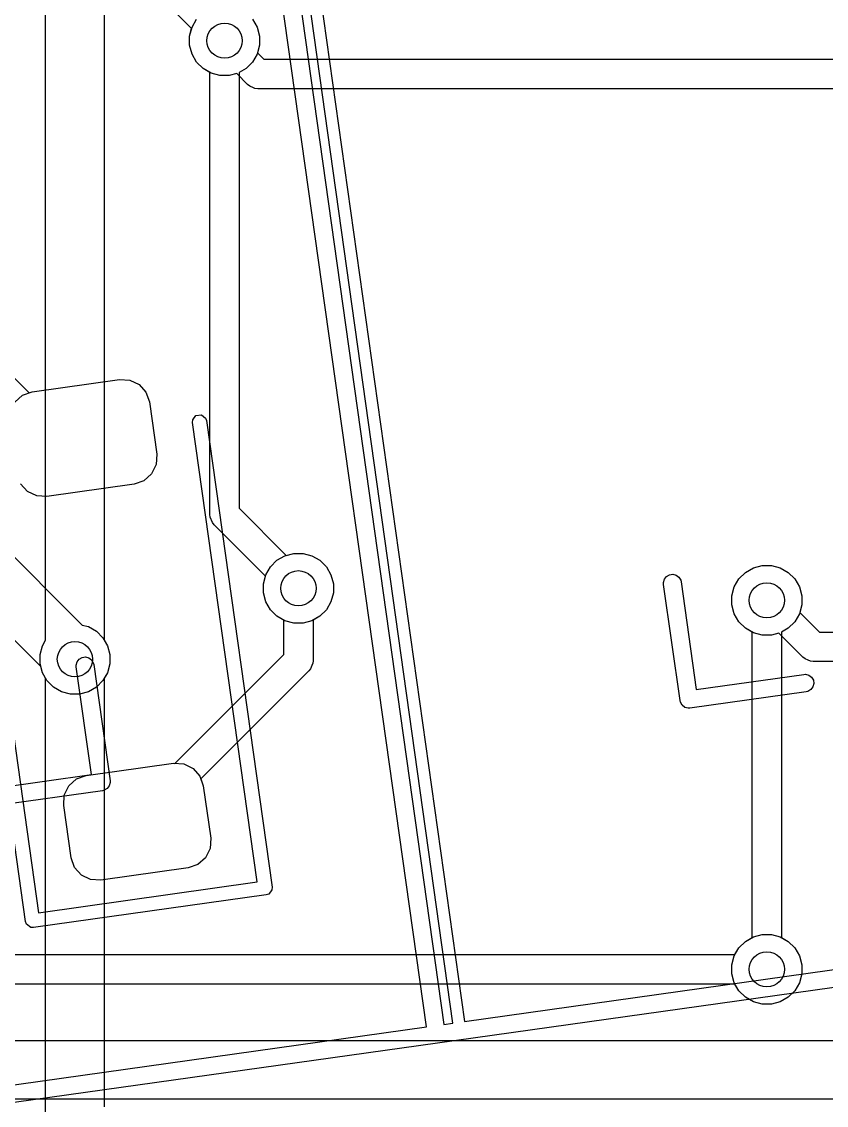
# Model space of a CAD drawing. Header units: millimetres. Extents: x 14 to 286, y -133 to -45.
# Drawn here: x 175.84 to 182.69, y -111.39 to -102.16 of the extents above; entities that cross this region are included whole.
import ezdxf

# ---------------------------------------------------------------- set-up
doc = ezdxf.new("R2010")
doc.units = ezdxf.units.MM
for name, color, linetype, true_color in [('B.Cu', 153, 'CONTINUOUS', 0x4d7fc4), ('F.Cu', 13, 'CONTINUOUS', 0xc83434), ('F.Mask', 201, 'CONTINUOUS', 0xd864ff), ('F.Paste', 253, 'CONTINUOUS', 0xb4a09a), ('F.Silkscreen', 41, 'CONTINUOUS', 0xf2eda1), ('User.Drawings', 9, 'CONTINUOUS', 0xc2c2c2)]:
    doc.layers.add(name, color=color, linetype=linetype, true_color=true_color)

msp = doc.modelspace()

# ---------------------------------------------------------------- linework, layer by layer
at = {"layer": 'B.Cu', "linetype": 'CONTINUOUS'}
for p, q in [((176.5396, -90.9288), (176.5396, -107.428046)), ((176.0396, -107.428046), (176.0396, -91.032354)), ((177.283189, -102.220265), (177.128212, -102.065288)), ((177.265967, -102.284542), (177.283189, -102.220265)), ((177.801406, -102.141072), (177.840564, -102.208895)), ((177.840564, -102.208895), (177.860833, -102.284542)), ((177.265967, -102.362858), (177.265967, -102.284542)), ((177.860833, -102.284542), (177.860833, -102.362858)), ((177.286236, -102.438505), (177.265967, -102.362858)), ((177.860833, -102.362858), (177.840564, -102.438505)), ((177.325394, -102.506328), (177.286236, -102.438505)), ((177.380772, -102.561706), (177.325394, -102.506328)), ((177.801406, -102.506328), (177.746028, -102.561706)), ((177.840564, -102.438505), (177.801406, -102.506328)), ((177.4384, -102.594977), (177.380772, -102.561706)), ((177.4384, -106.3569), (177.4384, -102.594977)), ((177.746028, -102.561706), (177.6884, -102.594977)), ((177.6884, -102.594977), (177.6884, -106.305123)), ((177.440802, -106.381286), (177.4384, -106.3569)), ((177.459466, -106.426346), (177.440802, -106.381286)), ((177.6884, -106.305123), (178.088965, -106.705689)), ((177.459471, -106.426351), (177.459466, -106.426346)), ((177.475012, -106.445288), (177.459471, -106.426351)), ((177.912189, -106.882465), (177.475012, -106.445288)), ((178.088965, -106.705689), (178.153242, -106.688467)), ((178.153242, -106.688467), (178.231558, -106.688467)), ((178.231558, -106.688467), (178.307205, -106.708736)), ((178.307205, -106.708736), (178.375028, -106.747894)), ((178.375028, -106.747894), (178.430406, -106.803272)), ((178.430406, -106.803272), (178.469564, -106.871095)), ((181.997672, -106.850394), (182.065495, -106.811236)), ((182.065495, -106.811236), (182.141142, -106.790967)), ((182.141142, -106.790967), (182.219458, -106.790967)), ((182.219458, -106.790967), (182.295105, -106.811236)), ((182.295105, -106.811236), (182.362928, -106.850394)), ((177.894967, -106.946742), (177.912189, -106.882465)), ((178.469564, -106.871095), (178.489833, -106.946742)), ((181.903136, -106.973595), (181.942294, -106.905772)), ((181.942294, -106.905772), (181.997672, -106.850394)), ((182.362928, -106.850394), (182.418306, -106.905772)), ((182.418306, -106.905772), (182.457464, -106.973595)), ((177.894967, -107.025058), (177.894967, -106.946742)), ((177.915236, -107.100705), (177.894967, -107.025058)), ((178.489833, -107.025058), (178.469564, -107.100705)), ((178.489833, -106.946742), (178.489833, -107.025058)), ((181.882867, -107.049242), (181.903136, -106.973595)), ((182.457464, -106.973595), (182.477733, -107.049242)), ((177.954394, -107.168528), (177.915236, -107.100705)), ((178.469564, -107.100705), (178.430406, -107.168528)), ((181.882867, -107.127558), (181.882867, -107.049242)), ((182.477733, -107.049242), (182.477733, -107.127558)), ((178.009772, -107.223906), (177.954394, -107.168528)), ((178.430406, -107.168528), (178.375028, -107.223906)), ((181.903136, -107.203205), (181.882867, -107.127558)), ((181.942294, -107.271028), (181.903136, -107.203205)), ((182.457464, -107.203205), (182.418306, -107.271028)), ((182.477733, -107.127558), (182.457464, -107.203205)), ((178.077595, -107.263064), (178.009772, -107.223906)), ((178.153242, -107.283333), (178.077595, -107.263064)), ((178.231558, -107.283333), (178.153242, -107.283333)), ((178.307205, -107.263064), (178.231558, -107.283333)), ((178.375028, -107.223906), (178.307205, -107.263064)), ((181.997672, -107.326406), (181.942294, -107.271028)), ((182.418306, -107.271028), (182.362928, -107.326406)), ((182.0553, -107.359677), (181.997672, -107.326406)), ((182.0553, -109.959022), (182.0553, -107.359677)), ((182.362928, -107.326406), (182.3053, -107.359677)), ((182.3053, -107.359677), (182.3053, -109.959022)), ((175.992167, -107.550742), (176.012436, -107.475095)), ((176.012436, -107.475095), (176.0396, -107.428046)), ((176.5396, -107.428046), (176.566764, -107.475095)), ((176.566764, -107.475095), (176.587033, -107.550742)), ((175.992167, -107.629058), (175.992167, -107.550742)), ((176.587033, -107.550742), (176.587033, -107.629058)), ((176.012436, -107.704705), (175.992167, -107.629058)), ((176.587033, -107.629058), (176.566764, -107.704705)), ((176.0397, -107.751927), (176.012436, -107.704705)), ((176.0397, -111.5038), (176.0397, -107.751927)), ((176.566764, -107.704705), (176.5397, -107.75158)), ((176.5397, -107.75158), (176.5397, -111.400246)), ((181.997672, -109.992294), (182.0553, -109.959022)), ((182.3053, -109.959022), (182.362928, -109.992294)), ((181.903136, -110.115495), (181.942294, -110.047672)), ((181.942294, -110.047672), (181.997672, -109.992294)), ((182.362928, -109.992294), (182.418306, -110.047672)), ((182.418306, -110.047672), (182.457464, -110.115495)), ((181.882867, -110.191142), (181.903136, -110.115495)), ((182.457464, -110.115495), (182.477733, -110.191142)), ((181.882867, -110.269458), (181.882867, -110.191142)), ((182.477733, -110.191142), (182.477733, -110.269458)), ((181.903136, -110.345105), (181.882867, -110.269458)), ((181.942294, -110.412928), (181.903136, -110.345105)), ((182.457464, -110.345105), (182.418306, -110.412928)), ((182.477733, -110.269458), (182.457464, -110.345105)), ((181.997672, -110.468306), (181.942294, -110.412928)), ((182.418306, -110.412928), (182.362928, -110.468306)), ((182.065495, -110.507464), (181.997672, -110.468306)), ((182.141142, -110.527733), (182.065495, -110.507464)), ((182.219458, -110.527733), (182.141142, -110.527733)), ((182.295105, -110.507464), (182.219458, -110.527733)), ((182.362928, -110.468306), (182.295105, -110.507464))]:
    msp.add_line(p, q, dxfattribs=at)
at = {"layer": 'B.Cu'}
for centre in [(177.5634, -102.3237), (178.1924, -106.9859), (182.1803, -107.0884), (176.2896, -107.5899), (182.1803, -110.2303)]:
    msp.add_circle(centre, 0.15, dxfattribs=at)
at = {"layer": 'F.Cu', "linetype": 'CONTINUOUS'}
for p, q in [((177.265967, -102.284542), (177.286236, -102.208895)), ((177.286236, -102.208895), (177.325394, -102.141072)), ((177.801406, -102.141072), (177.840564, -102.208895)), ((177.840564, -102.208895), (177.860833, -102.284542)), ((177.265967, -102.362858), (177.265967, -102.284542)), ((177.860833, -102.284542), (177.860833, -102.362858)), ((177.286236, -102.438505), (177.265967, -102.362858)), ((177.860833, -102.362858), (177.84361, -102.427134)), ((177.325394, -102.506328), (177.286236, -102.438505)), ((177.380772, -102.561706), (177.325394, -102.506328)), ((177.84361, -102.427134), (177.898576, -102.4821)), ((177.898576, -102.4821), (191.337824, -102.4821)), ((177.448595, -102.600864), (177.380772, -102.561706)), ((177.524242, -102.621133), (177.448595, -102.600864)), ((177.602558, -102.621133), (177.524242, -102.621133)), ((177.666834, -102.60391), (177.602558, -102.621133)), ((177.758412, -102.695488), (177.666834, -102.60391)), ((177.777348, -102.711028), (177.758412, -102.695488)), ((177.777354, -102.711034), (177.777348, -102.711028)), ((177.809215, -102.724231), (177.777354, -102.711034)), ((177.822413, -102.729698), (177.809215, -102.724231)), ((177.822414, -102.729698), (177.822413, -102.729698)), ((177.8468, -102.7321), (177.822414, -102.729698)), ((191.3896, -102.7321), (177.8468, -102.7321)), ((175.62781, -105.049334), (175.900235, -105.321759)), ((175.926386, -105.312627), (176.669087, -105.208247)), ((176.669087, -105.208247), (176.756736, -105.213224)), ((176.756736, -105.213224), (176.835809, -105.251365)), ((176.835809, -105.251365), (176.894267, -105.316861)), ((175.900235, -105.321759), (175.926386, -105.312627)), ((176.894267, -105.316861), (176.923211, -105.399744)), ((176.923211, -105.399744), (176.985839, -105.845364)), ((176.985839, -105.845364), (176.980862, -105.933014)), ((176.942721, -106.012087), (176.877225, -106.070545)), ((176.980862, -105.933014), (176.942721, -106.012087)), ((175.124577, -106.071323), (176.351929, -107.298675)), ((175.884919, -106.160751), (175.826461, -106.095255)), ((176.794342, -106.099489), (176.051641, -106.203869)), ((176.877225, -106.070545), (176.794342, -106.099489)), ((175.963992, -106.198892), (175.884919, -106.160751)), ((176.051641, -106.203869), (175.963992, -106.198892)), ((175.998375, -107.652229), (174.844246, -106.4981)), ((177.954394, -106.803272), (178.009772, -106.747894)), ((178.009772, -106.747894), (178.077595, -106.708736)), ((178.077595, -106.708736), (178.153242, -106.688467)), ((178.153242, -106.688467), (178.231558, -106.688467)), ((178.231558, -106.688467), (178.307205, -106.708736)), ((178.307205, -106.708736), (178.375028, -106.747894)), ((178.375028, -106.747894), (178.430406, -106.803272)), ((177.915236, -106.871095), (177.954394, -106.803272)), ((178.430406, -106.803272), (178.469564, -106.871095)), ((181.997672, -106.850394), (182.065495, -106.811236)), ((182.065495, -106.811236), (182.141142, -106.790967)), ((182.141142, -106.790967), (182.219458, -106.790967)), ((182.219458, -106.790967), (182.295105, -106.811236)), ((182.295105, -106.811236), (182.362928, -106.850394)), ((177.894967, -106.946742), (177.915236, -106.871095)), ((178.469564, -106.871095), (178.489833, -106.946742)), ((181.903136, -106.973595), (181.942294, -106.905772)), ((181.942294, -106.905772), (181.997672, -106.850394)), ((182.362928, -106.850394), (182.418306, -106.905772)), ((182.418306, -106.905772), (182.457464, -106.973595)), ((177.894967, -107.025058), (177.894967, -106.946742)), ((177.915236, -107.100705), (177.894967, -107.025058)), ((178.489833, -107.025058), (178.469564, -107.100705)), ((178.489833, -106.946742), (178.489833, -107.025058)), ((181.882867, -107.049242), (181.903136, -106.973595)), ((182.457464, -106.973595), (182.477733, -107.049242)), ((177.954394, -107.168528), (177.915236, -107.100705)), ((178.469564, -107.100705), (178.430406, -107.168528)), ((181.882867, -107.127558), (181.882867, -107.049242)), ((182.477733, -107.049242), (182.477733, -107.127558)), ((178.009772, -107.223906), (177.954394, -107.168528)), ((178.430406, -107.168528), (178.375028, -107.223906)), ((181.903136, -107.203205), (181.882867, -107.127558)), ((181.942294, -107.271028), (181.903136, -107.203205)), ((182.477733, -107.127558), (182.46051, -107.191834)), ((182.46051, -107.191834), (182.627276, -107.3586)), ((176.351929, -107.298675), (176.404405, -107.312736)), ((178.0674, -107.257177), (178.009772, -107.223906)), ((178.0674, -107.549323), (178.0674, -107.257177)), ((178.375028, -107.223906), (178.3174, -107.257177)), ((178.3174, -107.257177), (178.3174, -107.6011)), ((181.997672, -107.326406), (181.942294, -107.271028)), ((176.404405, -107.312736), (176.472228, -107.351894)), ((176.472228, -107.351894), (176.527606, -107.407272)), ((182.065495, -107.365564), (181.997672, -107.326406)), ((182.141142, -107.385833), (182.065495, -107.365564)), ((182.219458, -107.385833), (182.141142, -107.385833)), ((182.283734, -107.36861), (182.219458, -107.385833)), ((182.487112, -107.571988), (182.283734, -107.36861)), ((182.627276, -107.3586), (188.557124, -107.3586)), ((176.527606, -107.407272), (176.566764, -107.475095)), ((176.566764, -107.475095), (176.587033, -107.550742)), ((176.587033, -107.550742), (176.587033, -107.629058)), ((177.139935, -108.476788), (178.0674, -107.549323)), ((182.506053, -107.587533), (182.487112, -107.571988)), ((176.012436, -107.704705), (175.998375, -107.652229)), ((176.587033, -107.629058), (176.566764, -107.704705)), ((178.296333, -107.670547), (178.280788, -107.689489)), ((178.296334, -107.670546), (178.296333, -107.670547)), ((178.313308, -107.629567), (178.296334, -107.670546)), ((178.314998, -107.625487), (178.313308, -107.629567)), ((178.3174, -107.6011), (178.314998, -107.625486)), ((178.314998, -107.625486), (178.314998, -107.625487)), ((182.506054, -107.587534), (182.506053, -107.587533)), ((182.532449, -107.598466), (182.506054, -107.587534)), ((182.551113, -107.606198), (182.532449, -107.598466)), ((182.551114, -107.606198), (182.551113, -107.606198)), ((182.5755, -107.6086), (182.551114, -107.606198)), ((188.6089, -107.6086), (182.5755, -107.6086)), ((176.051594, -107.772528), (176.012436, -107.704705)), ((176.566764, -107.704705), (176.527606, -107.772528)), ((178.280788, -107.689489), (177.361819, -108.608456)), ((176.106972, -107.827906), (176.051594, -107.772528)), ((176.174795, -107.867064), (176.106972, -107.827906)), ((176.472228, -107.827906), (176.404405, -107.867064)), ((176.527606, -107.772528), (176.472228, -107.827906)), ((176.250442, -107.887333), (176.174795, -107.867064)), ((176.328758, -107.887333), (176.250442, -107.887333)), ((176.404405, -107.867064), (176.328758, -107.887333)), ((176.385658, -108.580511), (177.128359, -108.476131)), ((177.128359, -108.476131), (177.139935, -108.476788)), ((176.302775, -108.609455), (176.385658, -108.580511)), ((176.199138, -108.746986), (176.237279, -108.667913)), ((176.237279, -108.667913), (176.302775, -108.609455)), ((177.361819, -108.608456), (177.382483, -108.667628)), ((177.382483, -108.667628), (177.445111, -109.113248)), ((176.194161, -108.834636), (176.199138, -108.746986)), ((176.256789, -109.280256), (176.194161, -108.834636)), ((177.445111, -109.113248), (177.440134, -109.200898)), ((177.440134, -109.200898), (177.401993, -109.279971)), ((176.285733, -109.363139), (176.256789, -109.280256)), ((177.401993, -109.279971), (177.336497, -109.338429)), ((176.344191, -109.428635), (176.285733, -109.363139)), ((177.253614, -109.367373), (176.510913, -109.471753)), ((177.336497, -109.338429), (177.253614, -109.367373)), ((176.423264, -109.466776), (176.344191, -109.428635)), ((176.510913, -109.471753), (176.423264, -109.466776)), ((181.997672, -109.992294), (182.065495, -109.953136)), ((182.065495, -109.953136), (182.141142, -109.932867)), ((182.141142, -109.932867), (182.219458, -109.932867)), ((182.219458, -109.932867), (182.295105, -109.953136)), ((182.295105, -109.953136), (182.362928, -109.992294)), ((181.909022, -110.1053), (181.942294, -110.047672)), ((181.942294, -110.047672), (181.997672, -109.992294)), ((182.362928, -109.992294), (182.418306, -110.047672)), ((182.418306, -110.047672), (182.457464, -110.115495)), ((167.753433, -110.1053), (181.909022, -110.1053)), ((182.457464, -110.115495), (182.477733, -110.191142)), ((182.477733, -110.191142), (182.477733, -110.269458)), ((182.457464, -110.345105), (182.418306, -110.412928)), ((182.477733, -110.269458), (182.457464, -110.345105)), ((181.909022, -110.3553), (167.625302, -110.3553)), ((181.942294, -110.412928), (181.909022, -110.3553)), ((181.997672, -110.468306), (181.942294, -110.412928)), ((182.418306, -110.412928), (182.362928, -110.468306)), ((182.065495, -110.507464), (181.997672, -110.468306)), ((182.141142, -110.527733), (182.065495, -110.507464)), ((182.219458, -110.527733), (182.141142, -110.527733)), ((182.295105, -110.507464), (182.219458, -110.527733)), ((182.362928, -110.468306), (182.295105, -110.507464)), ((168.318954, -110.8355), (182.881646, -110.8355)), ((182.881646, -111.3355), (168.318954, -111.3355))]:
    msp.add_line(p, q, dxfattribs=at)
at = {"layer": 'F.Cu'}
for centre in [(177.5634, -102.3237), (178.1924, -106.9859), (182.1803, -107.0884), (176.2896, -107.5899), (182.1803, -110.2303)]:
    msp.add_circle(centre, 0.15, dxfattribs=at)
at = {"layer": 'F.Mask', "linetype": 'CONTINUOUS'}
for p, q in [((175.926386, -105.312627), (176.669087, -105.208247)), ((176.669087, -105.208247), (176.756736, -105.213224)), ((176.756736, -105.213224), (176.835809, -105.251365)), ((176.835809, -105.251365), (176.894267, -105.316861)), ((175.778007, -105.400029), (175.843503, -105.341571)), ((175.843503, -105.341571), (175.926386, -105.312627)), ((176.894267, -105.316861), (176.923211, -105.399744)), ((176.923211, -105.399744), (176.985839, -105.845364)), ((176.985839, -105.845364), (176.980862, -105.933014)), ((176.942721, -106.012087), (176.877225, -106.070545)), ((176.980862, -105.933014), (176.942721, -106.012087)), ((175.884919, -106.160751), (175.826461, -106.095255)), ((176.794342, -106.099489), (176.051641, -106.203869)), ((176.877225, -106.070545), (176.794342, -106.099489)), ((175.963992, -106.198892), (175.884919, -106.160751)), ((176.051641, -106.203869), (175.963992, -106.198892)), ((176.385658, -108.580511), (177.128359, -108.476131)), ((177.128359, -108.476131), (177.216008, -108.481108)), ((177.216008, -108.481108), (177.295081, -108.519249)), ((176.302775, -108.609455), (176.385658, -108.580511)), ((177.295081, -108.519249), (177.353539, -108.584745)), ((177.353539, -108.584745), (177.382483, -108.667628)), ((176.199138, -108.746986), (176.237279, -108.667913)), ((176.237279, -108.667913), (176.302775, -108.609455)), ((177.382483, -108.667628), (177.445111, -109.113248)), ((176.194161, -108.834636), (176.199138, -108.746986)), ((176.256789, -109.280256), (176.194161, -108.834636)), ((177.445111, -109.113248), (177.440134, -109.200898)), ((177.440134, -109.200898), (177.401993, -109.279971)), ((176.285733, -109.363139), (176.256789, -109.280256)), ((177.401993, -109.279971), (177.336497, -109.338429)), ((176.344191, -109.428635), (176.285733, -109.363139)), ((177.253614, -109.367373), (176.510913, -109.471753)), ((177.336497, -109.338429), (177.253614, -109.367373)), ((176.423264, -109.466776), (176.344191, -109.428635)), ((176.510913, -109.471753), (176.423264, -109.466776))]:
    msp.add_line(p, q, dxfattribs=at)
at = {"layer": 'F.Paste', "linetype": 'CONTINUOUS'}
for p, q in [((175.926386, -105.312627), (176.669087, -105.208247)), ((176.669087, -105.208247), (176.756736, -105.213224)), ((176.756736, -105.213224), (176.835809, -105.251365)), ((176.835809, -105.251365), (176.894267, -105.316861)), ((175.778007, -105.400029), (175.843503, -105.341571)), ((175.843503, -105.341571), (175.926386, -105.312627)), ((176.894267, -105.316861), (176.923211, -105.399744)), ((176.923211, -105.399744), (176.985839, -105.845364)), ((176.985839, -105.845364), (176.980862, -105.933014)), ((176.942721, -106.012087), (176.877225, -106.070545)), ((176.980862, -105.933014), (176.942721, -106.012087)), ((175.884919, -106.160751), (175.826461, -106.095255)), ((176.794342, -106.099489), (176.051641, -106.203869)), ((176.877225, -106.070545), (176.794342, -106.099489)), ((175.963992, -106.198892), (175.884919, -106.160751)), ((176.051641, -106.203869), (175.963992, -106.198892)), ((176.385658, -108.580511), (177.128359, -108.476131)), ((177.128359, -108.476131), (177.216008, -108.481108)), ((177.216008, -108.481108), (177.295081, -108.519249)), ((176.302775, -108.609455), (176.385658, -108.580511)), ((177.295081, -108.519249), (177.353539, -108.584745)), ((177.353539, -108.584745), (177.382483, -108.667628)), ((176.199138, -108.746986), (176.237279, -108.667913)), ((176.237279, -108.667913), (176.302775, -108.609455)), ((177.382483, -108.667628), (177.445111, -109.113248)), ((176.194161, -108.834636), (176.199138, -108.746986)), ((176.256789, -109.280256), (176.194161, -108.834636)), ((177.445111, -109.113248), (177.440134, -109.200898)), ((177.440134, -109.200898), (177.401993, -109.279971)), ((176.285733, -109.363139), (176.256789, -109.280256)), ((177.401993, -109.279971), (177.336497, -109.338429)), ((176.344191, -109.428635), (176.285733, -109.363139)), ((177.253614, -109.367373), (176.510913, -109.471753)), ((177.336497, -109.338429), (177.253614, -109.367373)), ((176.423264, -109.466776), (176.344191, -109.428635)), ((176.510913, -109.471753), (176.423264, -109.466776))]:
    msp.add_line(p, q, dxfattribs=at)
at = {"layer": 'F.Silkscreen', "linetype": 'CONTINUOUS'}
for p, q in [((177.291215, -105.575235), (177.292542, -105.551862)), ((177.292542, -105.551862), (177.320179, -105.515187)), ((177.320179, -105.515187), (177.365654, -105.508796)), ((177.365654, -105.508796), (177.402329, -105.536433)), ((177.402329, -105.536433), (177.410047, -105.558535)), ((177.84095, -109.486796), (177.291215, -105.575235)), ((177.410047, -105.558535), (177.968133, -109.529511)), ((175.868764, -109.824556), (175.31068, -105.853581)), ((175.429512, -105.836881), (175.979245, -109.748439)), ((175.979245, -109.748439), (177.84095, -109.486796)), ((177.917068, -109.597278), (175.93653, -109.875622)), ((177.93917, -109.58956), (177.917068, -109.597278)), ((177.966807, -109.552885), (177.93917, -109.58956)), ((177.968133, -109.529511), (177.966806, -109.552879)), ((177.966806, -109.552879), (177.966807, -109.552885)), ((175.876482, -109.846658), (175.868764, -109.824556)), ((175.913157, -109.874295), (175.876482, -109.846658)), ((175.93653, -109.875622), (175.913157, -109.874295))]:
    msp.add_line(p, q, dxfattribs=at)
at = {"layer": 'User.Drawings', "linetype": 'CONTINUOUS'}
for p, q in [((176.79968, -91.983352), (179.430002, -110.699069)), ((179.507365, -110.688196), (176.877042, -91.972479)), ((176.976068, -91.958562), (179.606391, -110.674279)), ((179.281462, -110.719945), (176.651147, -92.00428)), ((181.301182, -106.937768), (181.30851, -106.909436)), ((181.30851, -106.909436), (181.326121, -106.886066)), ((181.326121, -106.886066), (181.351335, -106.871213)), ((181.351335, -106.871213), (181.380314, -106.86714)), ((181.380314, -106.86714), (181.408646, -106.874468)), ((181.408646, -106.874468), (181.432016, -106.892079)), ((181.432016, -106.892079), (181.446869, -106.917293)), ((181.446869, -106.917293), (181.450332, -106.931582)), ((181.450332, -106.931582), (181.579067, -107.84758)), ((181.301792, -106.952458), (181.301182, -106.937768)), ((181.440965, -107.942726), (181.301792, -106.952458)), ((176.325274, -107.588943), (176.350488, -107.57409)), ((176.350488, -107.57409), (176.379467, -107.570017)), ((176.379467, -107.570017), (176.407799, -107.577345)), ((176.407799, -107.577345), (176.431169, -107.594956)), ((176.300335, -107.640645), (176.307663, -107.612313)), ((176.300945, -107.655335), (176.300335, -107.640645)), ((176.42968, -108.571332), (176.300945, -107.655335)), ((176.307663, -107.612313), (176.325274, -107.588943)), ((176.431169, -107.594956), (176.446022, -107.62017)), ((176.446022, -107.62017), (176.449485, -107.634459)), ((176.449485, -107.634459), (176.588658, -108.624727)), ((181.579067, -107.84758), (182.495065, -107.718845)), ((182.495065, -107.718845), (182.509755, -107.718235)), ((182.509755, -107.718235), (182.538087, -107.725563)), ((182.538087, -107.725563), (182.561457, -107.743174)), ((182.561457, -107.743174), (182.57631, -107.768388)), ((182.555444, -107.849069), (182.53023, -107.863922)), ((182.573055, -107.825699), (182.555444, -107.849069)), ((182.580383, -107.797367), (182.573055, -107.825699)), ((182.57631, -107.768388), (182.580383, -107.797367)), ((181.444428, -107.957015), (181.440965, -107.942726)), ((182.515941, -107.867385), (181.525673, -108.006558)), ((182.53023, -107.863922), (182.515941, -107.867385)), ((181.459281, -107.982229), (181.444428, -107.957015)), ((181.482651, -107.99984), (181.459281, -107.982229)), ((181.510983, -108.007168), (181.482651, -107.99984)), ((181.525673, -108.006558), (181.510983, -108.007168)), ((175.513682, -108.700068), (176.42968, -108.571332)), ((176.58194, -108.667749), (176.564329, -108.691119)), ((176.589268, -108.639417), (176.58194, -108.667749)), ((176.588658, -108.624727), (176.589268, -108.639417)), ((176.524826, -108.709435), (175.534558, -108.848608)), ((176.539115, -108.705972), (176.524826, -108.709435)), ((176.564329, -108.691119), (176.539115, -108.705972)), ((193.612752, -108.857644), (179.377195, -110.858321)), ((179.606391, -110.674279), (191.088065, -109.060635)), ((160.791298, -113.318568), (179.281462, -110.719945)), ((179.430002, -110.699069), (179.507365, -110.688196)), ((179.376665, -110.85845), (160.512058, -113.509697)), ((179.377195, -110.858321), (179.376665, -110.85845))]:
    msp.add_line(p, q, dxfattribs=at)

doc.saveas('drawing.dxf')
